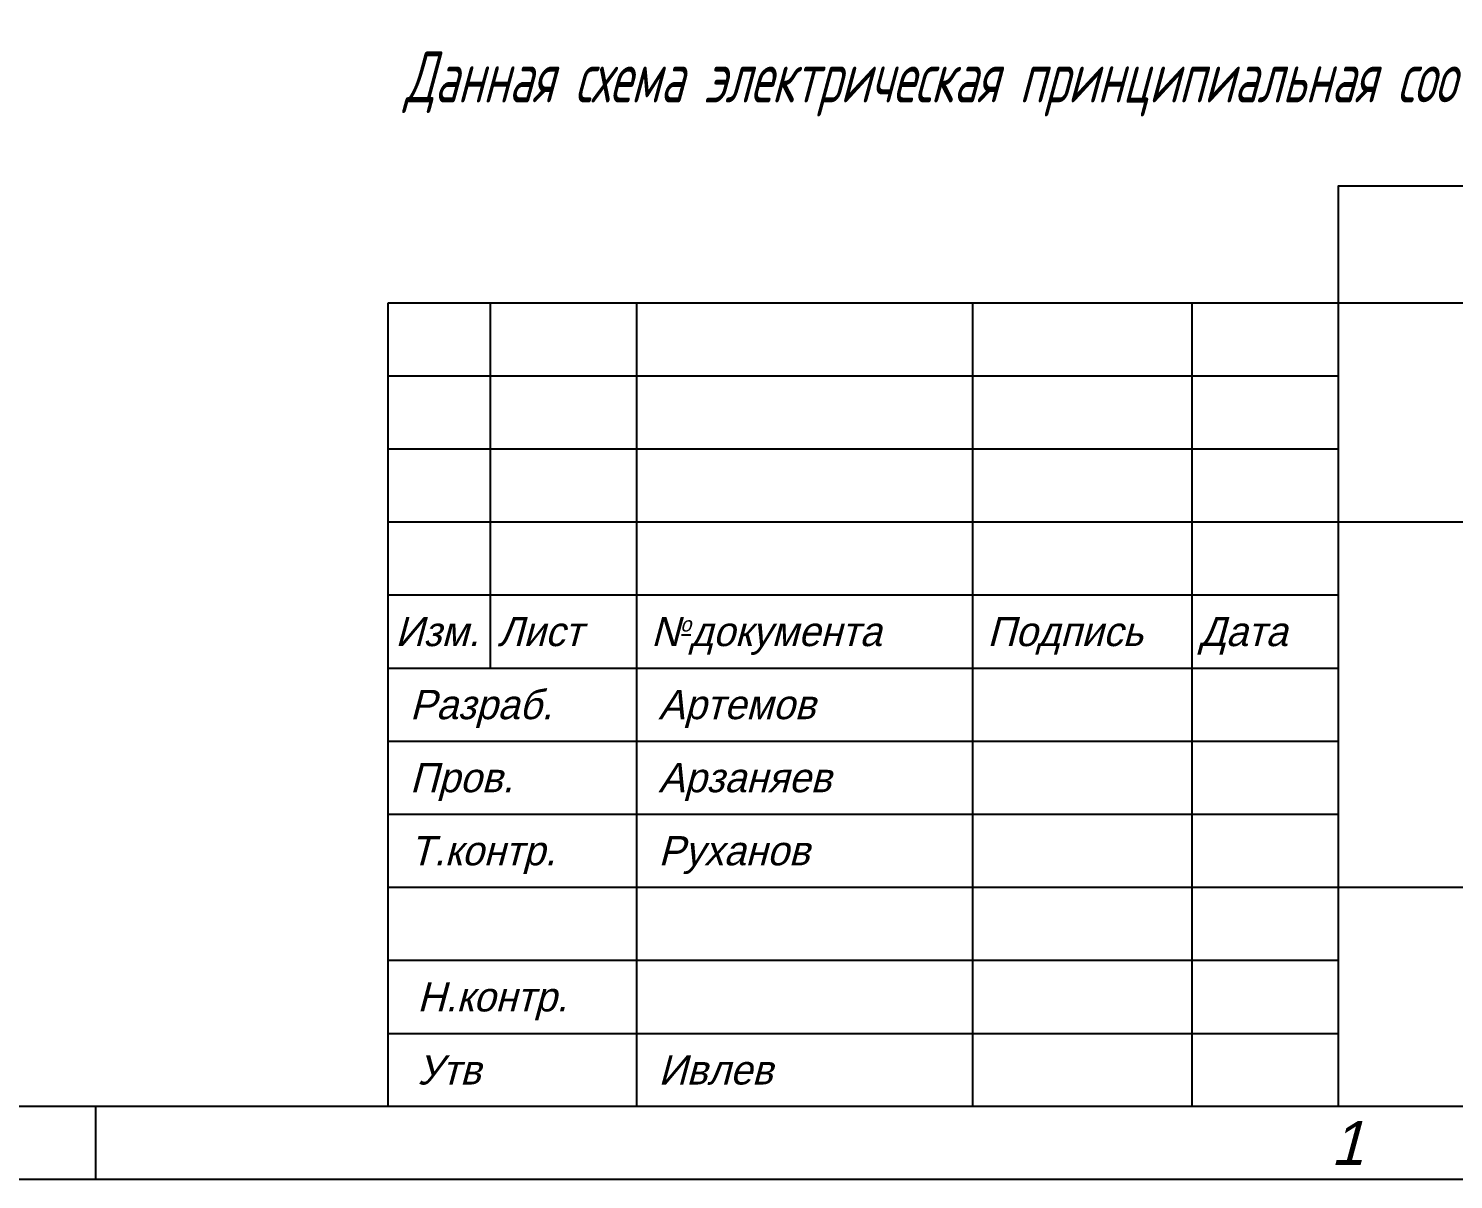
# Model space of a CAD drawing. Header units: millimetres. Extents: x 0 to 420, y 0 to 297.
# Drawn here: x 205.4 to 302.9, y 0 to 78.8 of the extents above; entities that cross this region are included whole.
import ezdxf
from ezdxf.enums import TextEntityAlignment as Align

# ---------------------------------------------------------------- set-up
doc = ezdxf.new("R2010")
doc.units = ezdxf.units.MM
doc.layers.add('DIM', color=12, linetype='Continuous')
doc.layers.add('FORMATKA', color=12, linetype='Continuous')
doc.styles.add('GOST', font='GOST.shx', dxfattribs={"oblique": 15, "height": 5})
doc.styles.add('TXT', font='tx.shx', dxfattribs={"oblique": 15, "height": 2})

# ---------------------------------------------------------------- blocks, each defined once
blk = doc.blocks.new('A$C4EF315D5')
at = {"layer": 'FORMATKA', "color": 4}
for p, q in [((251.54, -257.061), (436.54, -257.061)), ((251.54, -312.061), (251.54, -257.061)), ((258.54, -282.061), (258.54, -257.061)), ((268.54, -312.061), (268.54, -257.061)), ((291.54, -312.061), (291.54, -257.061)), ((306.54, -312.061), (306.54, -257.061)), ((316.54, -312.061), (316.54, -257.061))]:
    blk.add_line(p, q, dxfattribs=at)
at = {"layer": 'FORMATKA'}
blk.add_line((271.608, -279.8), (272.235, -279.8), dxfattribs=at)
at = {"layer": 'FORMATKA', "color": 12}
blk.add_line((231.523, -312.061), (231.523, -317.061), dxfattribs=at)
blk.add_line((231.523, -312.061), (231.523, -317.061), dxfattribs=at)
blk.add_lwpolyline([(21.523, -317.061), (21.523, -20.061), (441.523, -20.061), (441.523, -317.061)], close=True, dxfattribs=at)
at = {"layer": 'FORMATKA', "color": 4}
for points in [[(41.523, -312.061), (41.523, -25.061), (436.523, -25.061), (436.523, -312.061), (41.523, -312.061)], [(316.54, -257.061), (316.54, -249.061), (436.523, -249.061)], [(316.54, -272.061), (436.54, -272.061)], [(251.54, -277.061), (316.54, -277.061)], [(251.54, -282.061), (316.54, -282.061)], [(316.54, -297.061), (436.54, -297.061)]]:
    blk.add_lwpolyline(points, dxfattribs=at)
at = {"layer": 'FORMATKA', "color": 12}
for points in [[(251.54, -262.061), (316.54, -262.061)], [(251.54, -267.061), (316.54, -267.061)], [(251.54, -272.061), (316.54, -272.061)], [(251.54, -287.061), (316.54, -287.061)], [(251.54, -292.061), (316.54, -292.061)], [(251.54, -297.061), (316.54, -297.061)], [(251.54, -302.061), (316.54, -302.061)], [(251.54, -307.061), (316.54, -307.061)]]:
    blk.add_lwpolyline(points, dxfattribs=at)
at = {"layer": 'FORMATKA', "style": 'TXT', "oblique": 15}
for s, height, p in [('Изм.', 2, (252.023, -280.561)), ('Лист', 2, (259.023, -280.561)), ('N документа', 2, (269.523, -280.561)), ('о', 1, (271.523, -279.561)), ('Подпись', 2, (292.523, -280.561)), ('Дата', 2, (307.023, -280.561)), ('Разраб.', 2, (253.023, -285.561)), ('Пров.', 2, (253.023, -290.561)), ('Т.контр.', 2, (253.023, -295.561)), ('Н.контр.', 2, (253.523, -305.561)), ('Утв', 2, (253.523, -310.561))]:
    blk.add_text(s, height=height, dxfattribs=at).set_placement(p)
at = {"layer": 'FORMATKA', "color": 12, "style": 'TXT', "oblique": 15}
blk.add_text('1', height=3, dxfattribs=at).set_placement((316.023, -316.061))
at = {"layer": 'FORMATKA', "style": 'TXT', "oblique": 15}
for tag, height, rotation, p in [('ОБОЗНАЧЕНИЕ', 3.8, 180, (77.023, -30.561)), ('ПЕРВ.ПРИМЕНЕНИЕ', 3.3, 90, (39.523, -55.561))]:
    blk.add_attdef(tag, text='', height=height, rotation=rotation, dxfattribs=at).set_placement(p, align=Align.CENTER)
for tag, height, p in [('ОБОЗНАЧЕНИЕ', 5, (375.523, -268.061)), ('НАИМЕНОВАНИЕ1', 3, (352.023, -280.061)), ('МАСШТАБ', 5, (426.523, -287.061)), ('НАИМЕНОВАНИЕ2', 4, (352.023, -288.061)), ('НАИМЕНОВАНИЕ3', 2.5, (352.023, -295.561))]:
    blk.add_attdef(tag, text='', height=height, dxfattribs=at).set_placement(p, align=Align.CENTER)
for tag, p, height in [('РАЗРАБОТАЛ', (270.023, -285.561), 2), ('ПРОВЕРИЛ', (270.023, -290.561), 2), ('Т.КОНТР', (270.023, -295.561), 2), ('ЛИСТ', (400.023, -296.061), 2.5), ('ЛИСТОВ', (423.023, -296.061), 2.5), ('Н.КОНТР', (270.023, -305.561), 2), ('УТВЕРДИЛ', (270.023, -310.561), 2)]:
    blk.add_attdef(tag, p, '', height=height, dxfattribs=at)

msp = doc.modelspace()

# ---------------------------------------------------------------- block references
at = {"layer": 'FORMATKA', "color": 12}
ref = msp.add_blockref('A$C4EF315D5', (-21.523, 317.061), dxfattribs=at)
ref.add_attrib('УТВЕРДИЛ', 'Ивлев', (248.5, 6.5), dxfattribs={"height": 2, "style": 'TXT', "oblique": 15})
ref.add_attrib('Т.КОНТР', 'Руханов', (248.5, 21.5), dxfattribs={"height": 2, "style": 'TXT', "oblique": 15})
ref.add_attrib('ПРОВЕРИЛ', 'Арзаняев', (248.5, 26.5), dxfattribs={"height": 2, "style": 'TXT', "oblique": 15})
ref.add_attrib('РАЗРАБОТАЛ', 'Артемов', (248.5, 31.5), dxfattribs={"height": 2, "style": 'TXT', "oblique": 15})

# ---------------------------------------------------------------- texts
at = {"layer": 'DIM', "color": 7, "insert": (231.136, 77.201), "char_height": 3.5, "width": 170.64852, "attachment_point": 1, "style": 'GOST'}
msp.add_mtext('{\\W0.8;Данная схема электрическая принципиальная соответствует версии 1.2.}', dxfattribs=at)

doc.saveas('drawing.dxf')
